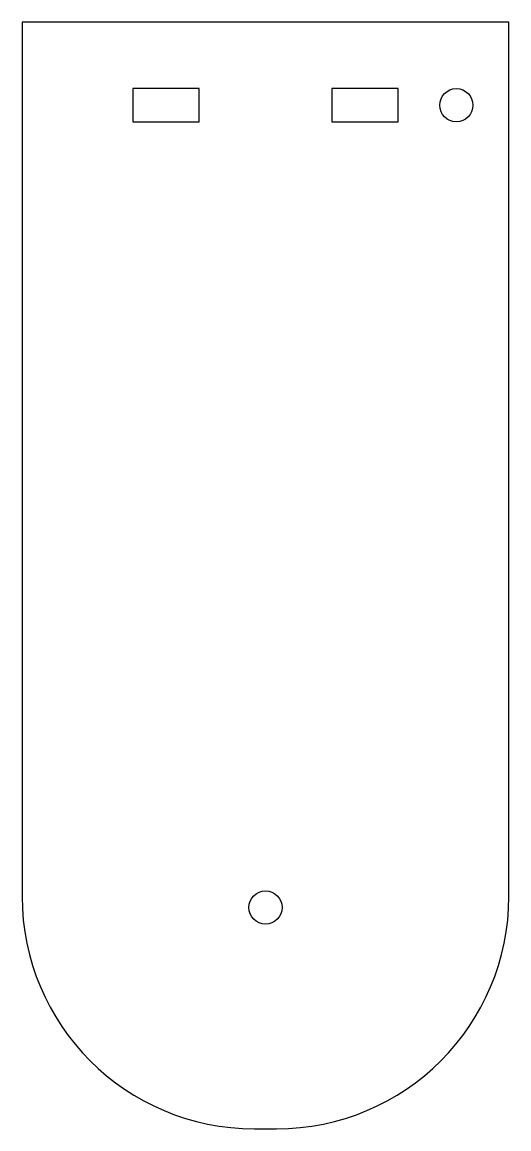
# Model space of a CAD drawing. Header units: millimetres. Extents: x -22 to 22, y -50 to 50.
import ezdxf

# ---------------------------------------------------------------- set-up
doc = ezdxf.new("R2010")
doc.units = ezdxf.units.MM
doc.layers.add('Shape2DView013', color=7, linetype='CONTINUOUS')

msp = doc.modelspace()

# ---------------------------------------------------------------- linework, layer by layer
at = {"layer": 'Shape2DView013'}
for p, q in [((22, 50), (-22, 50)), ((-22, 50), (-22, -29)), ((22, -29), (22, 50)), ((-6, 44), (-12, 44)), ((-12, 44), (-12, 40.98)), ((-6, 40.98), (-6, 44)), ((12, 44), (6, 44)), ((6, 44), (6, 40.98)), ((12, 40.98), (12, 44)), ((-12, 40.98), (-6, 40.98)), ((6, 40.98), (12, 40.98)), ((-1, -50), (1, -50))]:
    msp.add_line(p, q, dxfattribs=at)
for centre in [(17.25, 42.49), (0, -30)]:
    msp.add_circle(centre, 1.5, dxfattribs=at)
for centre, start, end in [((-1, -29), 180, -90), ((1, -29), -90, 0)]:
    msp.add_arc(centre, 21, start, end, dxfattribs=at)

doc.saveas('drawing.dxf')
